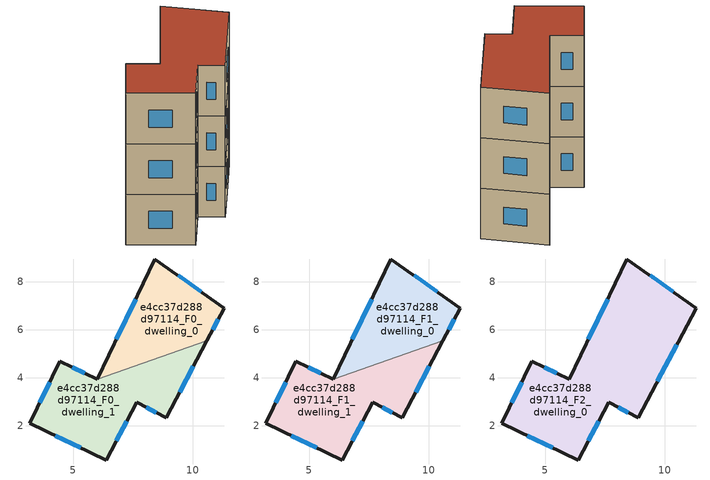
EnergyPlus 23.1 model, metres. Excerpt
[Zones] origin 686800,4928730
e4cc37d288d97114_F0_dwelling_0
 floor ground (EU_floor_Construction): 11.31,6.9 10.59,5.54 6,3.93 8.42,8.96 z0
 wall outside (EU_wall_Construction): 10.59,5.54 11.31,6.9 8.42,8.96 6,3.93 z0:3
 wall to e4cc37d288d97114_F0_dwelling_1 (EU_wall_Construction): 6,3.93 10.59,5.54 z0:3
 window (EU_Window_Construction): 7.61,7.28 6.81,5.61 / 10.35,7.59 9.38,8.27 / 10.83,5.99 11.07,6.45 z1:2
e4cc37d288d97114_F0_dwelling_1
 floor ground (EU_floor_Construction): 10.59,5.54 8.88,2.32 7.65,2.98 6.39,0.56 3.19,2.09 4.43,4.68 6,3.93 z0
 wall outside (EU_wall_Construction): 6,3.93 4.43,4.68 3.19,2.09 6.39,0.56 7.65,2.98 8.88,2.32 10.59,5.54 z0:3
 window (EU_Window_Construction): 8.06,2.76 8.47,2.54 / 6.81,1.37 7.23,2.17 / 4.26,1.58 5.32,1.07 / 4.02,3.82 3.6,2.95 / 5.48,4.18 4.95,4.43 / 9.45,3.39 10.02,4.47 z1:2
e4cc37d288d97114_F1_dwelling_0
 floor to e4cc37d288d97114_F0_dwelling_0 (EU_floor_Construction): 11.31,6.9 10.59,5.54 6,3.93 8.42,8.96 z3
 wall outside (EU_wall_Construction): 10.59,5.54 11.31,6.9 8.42,8.96 6,3.93 z3:6
 wall to e4cc37d288d97114_F1_dwelling_1 (EU_wall_Construction): 6,3.93 10.59,5.54 z3:6
 window (EU_Window_Construction): 7.61,7.28 6.81,5.61 / 10.35,7.59 9.38,8.27 / 10.83,5.99 11.07,6.45 z4:5
e4cc37d288d97114_F1_dwelling_1
 floor to e4cc37d288d97114_F0_dwelling_1 (EU_floor_Construction): 10.59,5.54 8.88,2.32 7.65,2.98 6.39,0.56 3.19,2.09 4.43,4.68 6,3.93 z3
 wall outside (EU_wall_Construction): 6,3.93 4.43,4.68 3.19,2.09 6.39,0.56 7.65,2.98 8.88,2.32 10.59,5.54 z3:6
 window (EU_Window_Construction): 8.06,2.76 8.47,2.54 / 6.81,1.37 7.23,2.17 / 4.26,1.58 5.32,1.07 / 4.02,3.82 3.6,2.95 / 5.48,4.18 4.95,4.43 / 9.45,3.39 10.02,4.47 z4:5
e4cc37d288d97114_F2_dwelling_0
 floor to e4cc37d288d97114_F1_dwelling_0 (EU_floor_Construction): 11.31,6.9 10.59,5.54 6,3.93 8.42,8.96 z6
 floor to e4cc37d288d97114_F1_dwelling_1 (EU_floor_Construction): 10.59,5.54 8.88,2.32 7.65,2.98 6.39,0.56 3.19,2.09 4.43,4.68 6,3.93 z6
 wall outside (EU_wall_Construction): 11.31,6.9 8.42,8.96 6,3.93 4.43,4.68 3.19,2.09 6.39,0.56 7.65,2.98 8.88,2.32 11.31,6.9 z6:9
 window (EU_Window_Construction): 10.35,7.59 9.38,8.27 / 9.69,3.85 10.5,5.37 / 8.06,2.76 8.47,2.54 / 6.81,1.37 7.23,2.17 / 4.26,1.58 5.32,1.07 / 4.02,3.82 3.6,2.95 / 5.48,4.18 4.95,4.43 / 7.61,7.28 6.81,5.61 z7:8
 roof outside (EU_roof_Construction): 8.88,2.32 11.31,6.9 8.42,8.96 6,3.93 4.43,4.68 3.19,2.09 6.39,0.56 7.65,2.98 z9
[Building]
EU S2 Campaign: North Axis=0; Terrain=City; Solar Distribution=FullExterior
[Site:Location]
Bologna: Latitude=44.5; Longitude=11.25; Time Zone=1; Elevation=37
[SizingPeriod:WeatherFileDays]
AnnualSizingPeriod: Begin Month=1; Begin Day of Month=1; End Month=12; End Day of Month=31; Day of Week for Start Day=Monday; Use Weather File Daylight Saving Period=No; Use Weather File Rain and Snow Indicators=No
[MATERIAL]
EU_InternalMass_Material: Roughness=MediumRough; Thickness=0.1; Conductivity=1; Density=1800; Specific Heat=900; Thermal Absorptance=0.9; Solar Absorptance=0.7; Visible Absorptance=0.7
[MATERIAL:NOMASS] Roughness=MediumRough; Thermal Absorptance=0.9; Solar Absorptance=0.7; Visible Absorptance=0.7
Name | Thermal Resistance
EU_wall_NoMass | 0.937881
EU_roof_NoMass | 0.548572
EU_floor_NoMass | 0.71348
[WINDOWMATERIAL:SIMPLEGLAZINGSYSTEM]
EU_Window_SimpleGlazing: UFactor=4.25633; Solar Heat Gain Coefficient=0.85; Visible Transmittance=0.85
[CONSTRUCTION]
EU_wall_Construction: EU_wall_NoMass
EU_roof_Construction: EU_roof_NoMass
EU_floor_Construction: EU_floor_NoMass
EU_InternalMass_Construction: EU_InternalMass_Material
EU_Window_Construction: EU_Window_SimpleGlazing
[ZONE] Type=1; Multiplier=1; Ceiling Height=autocalculate; Floor Area=autocalculate; Part of Total Floor Area=Yes
Name | Volume
e4cc37d288d97114_F0_dwelling_0; e4cc37d288d97114_F1_dwelling_0 | 36.887
e4cc37d288d97114_F2_dwelling_0 | 85.6033
e4cc37d288d97114_F0_dwelling_1; e4cc37d288d97114_F1_dwelling_1 | 48.7163
[INTERNALMASS] Construction=EU_InternalMass_Construction
Name | Zone or ZoneList | Surface Area
e4cc37d288d97114_F0_dwelling_0_EU_InternalMass | e4cc37d288d97114_F0_dwelling_0 | 12.2958
e4cc37d288d97114_F0_dwelling_1_EU_InternalMass | e4cc37d288d97114_F0_dwelling_1 | 16.2389
e4cc37d288d97114_F1_dwelling_0_EU_InternalMass | e4cc37d288d97114_F1_dwelling_0 | 12.2958
e4cc37d288d97114_F1_dwelling_1_EU_InternalMass | e4cc37d288d97114_F1_dwelling_1 | 16.2389
e4cc37d288d97114_F2_dwelling_0_EU_InternalMass | e4cc37d288d97114_F2_dwelling_0 | 28.5358
[OTHEREQUIPMENT] Fuel Type=Electricity; Design Level Calculation Method=Watts/Area; Power per Zone Floor Area=1; Fraction Latent=0; Fraction Radiant=0; Fraction Lost=0; Carbon Dioxide Generation Rate=0; EndUse Subcategory=EU_Step8_InternalGains
Name | Zone or ZoneList or Space or SpaceList | Schedule
EU_Step8_InternalGain_e4cc37d288d97114_F0_dwelling_0_f000 | e4cc37d288d97114_F0_dwelling_0 | EU_Step8_GainSchedule_e4cc37d288d97114_F0_dwelling_0_f000
EU_Step8_InternalGain_e4cc37d288d97114_F0_dwelling_1_f000 | e4cc37d288d97114_F0_dwelling_1 | EU_Step8_GainSchedule_e4cc37d288d97114_F0_dwelling_1_f000
EU_Step8_InternalGain_e4cc37d288d97114_F1_dwelling_0_f000 | e4cc37d288d97114_F1_dwelling_0 | EU_Step8_GainSchedule_e4cc37d288d97114_F1_dwelling_0_f000
EU_Step8_InternalGain_e4cc37d288d97114_F1_dwelling_1_f000 | e4cc37d288d97114_F1_dwelling_1 | EU_Step8_GainSchedule_e4cc37d288d97114_F1_dwelling_1_f000
EU_Step8_InternalGain_e4cc37d288d97114_F2_dwelling_0_f000 | e4cc37d288d97114_F2_dwelling_0 | EU_Step8_GainSchedule_e4cc37d288d97114_F2_dwelling_0_f000
[ZONEVENTILATION:DESIGNFLOWRATE] Schedule=EU_AlwaysOn; Design Flow Rate Calculation Method=AirChanges/Hour; Air Changes per Hour=0.687892; Ventilation Type=Natural; Fan Pressure Rise=0; Fan Total Efficiency=1; Constant Term Coefficient=1; Temperature Term Coefficient=0; Velocity Term Coefficient=0; Velocity Squared Term Coefficient=0; Minimum Indoor Temperature=-100; Maximum Indoor Temperature=100; Delta Temperature=-100; Minimum Outdoor Temperature=-100; Maximum Outdoor Temperature=100; Maximum Wind Speed=40
Name | Zone or ZoneList or Space or SpaceList
EU_ConstantAir_e4cc37d288d97114_F0_dwelling_0 | e4cc37d288d97114_F0_dwelling_0
EU_ConstantAir_e4cc37d288d97114_F0_dwelling_1 | e4cc37d288d97114_F0_dwelling_1
EU_ConstantAir_e4cc37d288d97114_F1_dwelling_0 | e4cc37d288d97114_F1_dwelling_0
EU_ConstantAir_e4cc37d288d97114_F1_dwelling_1 | e4cc37d288d97114_F1_dwelling_1
EU_ConstantAir_e4cc37d288d97114_F2_dwelling_0 | e4cc37d288d97114_F2_dwelling_0
[HVACTEMPLATE:THERMOSTAT] Constant Heating Setpoint=20; Constant Cooling Setpoint=50
EU_HeatOnly_e4cc37d288d97114_F0_dwelling_0; EU_HeatOnly_e4cc37d288d97114_F0_dwelling_1; EU_HeatOnly_e4cc37d288d97114_F1_dwelling_0; EU_HeatOnly_e4cc37d288d97114_F1_dwelling_1; EU_HeatOnly_e4cc37d288d97114_F2_dwelling_0
[HVACTEMPLATE:ZONE:IDEALLOADSAIRSYSTEM] System Availability Schedule=EU_AlwaysOn; Maximum Heating Supply Air Temperature=50; Minimum Cooling Supply Air Temperature=13; Maximum Heating Supply Air Humidity Ratio=0.0156; Minimum Cooling Supply Air Humidity Ratio=0.0077; Heating Limit=NoLimit; Cooling Limit=NoLimit; Heating Availability Schedule=EU_AlwaysOn; Cooling Availability Schedule=EU_CoolingOff; Dehumidification Control Type=ConstantSensibleHeatRatio; Cooling Sensible Heat Ratio=0.7; Dehumidification Setpoint=60; Humidification Control Type=None; Humidification Setpoint=30; Outdoor Air Method=None; Outdoor Air Flow Rate per Person=0.00944; Outdoor Air Flow Rate per Zone Floor Area=0; Outdoor Air Flow Rate per Zone=0; Demand Controlled Ventilation Type=None; Outdoor Air Economizer Type=NoEconomizer; Heat Recovery Type=None; Sensible Heat Recovery Effectiveness=0.7; Latent Heat Recovery Effectiveness=0.65
Name | Template Thermostat
e4cc37d288d97114_F0_dwelling_0 | EU_HeatOnly_e4cc37d288d97114_F0_dwelling_0
e4cc37d288d97114_F0_dwelling_1 | EU_HeatOnly_e4cc37d288d97114_F0_dwelling_1
e4cc37d288d97114_F1_dwelling_0 | EU_HeatOnly_e4cc37d288d97114_F1_dwelling_0
e4cc37d288d97114_F1_dwelling_1 | EU_HeatOnly_e4cc37d288d97114_F1_dwelling_1
e4cc37d288d97114_F2_dwelling_0 | EU_HeatOnly_e4cc37d288d97114_F2_dwelling_0
[SIZING:ZONE] Zone Cooling Design Supply Air Temperature Input Method=SupplyAirTemperature; Zone Cooling Design Supply Air Temperature=13; Zone Heating Design Supply Air Temperature Input Method=SupplyAirTemperature; Zone Heating Design Supply Air Temperature=50; Zone Cooling Design Supply Air Humidity Ratio=0.008; Zone Heating Design Supply Air Humidity Ratio=0.008; Cooling Design Air Flow Method=DesignDay; Cooling Design Air Flow Rate=0; Cooling Minimum Air Flow per Zone Floor Area=0.000762; Cooling Minimum Air Flow=0; Cooling Minimum Air Flow Fraction=0.2; Heating Design Air Flow Method=DesignDay; Heating Design Air Flow Rate=0; Heating Maximum Air Flow per Zone Floor Area=0.002032; Heating Maximum Air Flow=0.141576; Heating Maximum Air Flow Fraction=0.3; Account for Dedicated Outdoor Air System=No; Dedicated Outdoor Air System Control Strategy=NeutralSupplyAir; Dedicated Outdoor Air Low Setpoint Temperature for Design=autosize; Dedicated Outdoor Air High Setpoint Temperature for Design=autosize; Zone Load Sizing Method=Sensible Load Only No Latent Load; Zone Latent Cooling Design Supply Air Humidity Ratio Input Method=HumidityRatioDifference; Zone Cooling Design Supply Air Humidity Ratio Difference=0.005; Zone Latent Heating Design Supply Air Humidity Ratio Input Method=HumidityRatioDifference; Zone Humidification Design Supply Air Humidity Ratio Difference=0.005
e4cc37d288d97114_F0_dwelling_0; e4cc37d288d97114_F0_dwelling_1; e4cc37d288d97114_F1_dwelling_0; e4cc37d288d97114_F1_dwelling_1; e4cc37d288d97114_F2_dwelling_0
[SCHEDULE:CONSTANT]
Name | Hourly Value
EU_AlwaysOn | 1
EU_CoolingOff | 0
[SCHEDULE:FILE] Column Number=1; Rows to Skip at Top=0; Number of Hours of Data=8760; Column Separator=Comma; Interpolate to Timestep=No; Minutes per Item=60; Adjust Schedule for Daylight Savings=Yes
Name | File
EU_Step8_GainSchedule_e4cc37d288d97114_F0_dwelling_0_f000 | ../../schedules/e4cc37d288d97114/e4cc37d288d97114_F0_dwelling_0_f000_gain.csv
EU_Step8_GainSchedule_e4cc37d288d97114_F0_dwelling_1_f000 | ../../schedules/e4cc37d288d97114/e4cc37d288d97114_F0_dwelling_1_f000_gain.csv
EU_Step8_GainSchedule_e4cc37d288d97114_F1_dwelling_0_f000 | ../../schedules/e4cc37d288d97114/e4cc37d288d97114_F1_dwelling_0_f000_gain.csv
EU_Step8_GainSchedule_e4cc37d288d97114_F1_dwelling_1_f000 | ../../schedules/e4cc37d288d97114/e4cc37d288d97114_F1_dwelling_1_f000_gain.csv
EU_Step8_GainSchedule_e4cc37d288d97114_F2_dwelling_0_f000 | ../../schedules/e4cc37d288d97114/e4cc37d288d97114_F2_dwelling_0_f000_gain.csv
